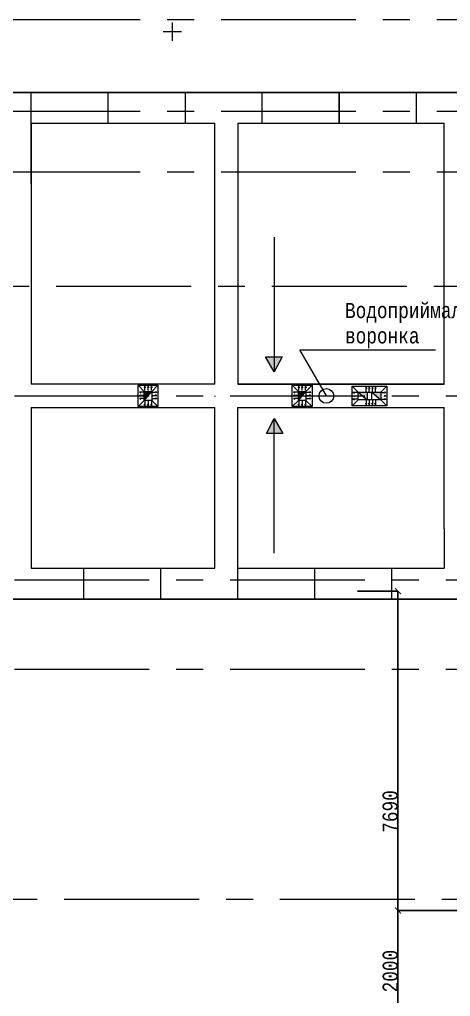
# Model space of a CAD drawing. Header units: millimetres. Extents: x -689206 to 4969298, y -1019800 to 703299.
# Drawn here: x 811638 to 818742, y -623815 to -607719 of the extents above; entities that cross this region are included whole.
import ezdxf

# ---------------------------------------------------------------- set-up
doc = ezdxf.new("R2010")
doc.units = ezdxf.units.MM
doc.linetypes.add('JIS_02_4.0', pattern=[5.5, 4, -1.5])
doc.linetypes.add('осеваяX2', pattern=[101.6, 63.5, -12.7, 12.7, -12.7])
doc.layers.add('кровля', color=211, linetype='Continuous')
doc.layers.add('четотам', color=7, linetype='Continuous')
for name, color, linetype, lineweight in [('несущие', 7, 'Continuous', 30), ('РАЗМЕРЫ', 7, 'Continuous', 9), ('сваи', 7, 'JIS_02_4.0', 30), ('стены', 7, 'Continuous', 20)]:
    doc.layers.add(name, color=color, linetype=linetype, lineweight=lineweight)
doc.styles.add('Аннотативный', font='isocteur.ttf', dxfattribs={"width": 0.7, "height": 250})
doc.dimstyles.new('Аннотативный', dxfattribs={"dimscale": 0, "dimtxt": 250, "dimasz": 100, "dimexe": 1.25, "dimexo": 0.625, "dimtad": 1, "dimdec": 0, "dimtxsty": 'Аннотативный', "dimblk": 'ARCHTICK', "dimcen": 2.5, "dimadec": 0, "dimazin": 0, "dimtfac": 1, "dimtdec": 0, "dimtmove": 0, "dimatfit": 3, "dimfxl": 1, "dimarcsym": 0})

# ---------------------------------------------------------------- blocks, each defined once
blk = doc.blocks.new('_ArchTick')
at = {"color": 0, "linetype": 'ByBlock', "const_width": 0.15}
blk.add_lwpolyline([(-0.5, -0.5), (0.5, 0.5)], dxfattribs=at)
blk = doc.blocks.new('*D4827')
at = {"layer": 'Defpoints', "color": 0, "linetype": 'ByBlock', "lineweight": 5, "transparency": 16777216}
for p in [(817207, -617138), (817207, -624397), (817876, -624397)]:
    blk.add_point(p, dxfattribs=at)
at = {"layer": 'РАЗМЕРЫ', "color": 0, "linetype": 'ByBlock', "lineweight": -2, "transparency": 16777216}
for p, q in [((817208, -617138), (817877, -617138)), ((817876, -617138), (817876, -624397)), ((817208, -624397), (817877, -624397))]:
    blk.add_line(p, q, dxfattribs=at)
at = {"layer": 'РАЗМЕРЫ', "color": 0, "linetype": 'ByBlock', "lineweight": -2, "transparency": 16777216, "xscale": 100, "yscale": 100, "zscale": 100}
for p, rotation in [((817876, -617138), 90), ((817876, -624397), 270)]:
    blk.add_blockref('_ArchTick', p, dxfattribs=dict(at, rotation=rotation))
at = {"layer": 'РАЗМЕРЫ', "color": 0, "linetype": 'ByBlock', "lineweight": 5, "transparency": 16777216, "insert": (817750, -620767), "char_height": 250, "attachment_point": 5, "rotation": 90, "style": 'Аннотативный'}
blk.add_mtext('7690', dxfattribs=at)
blk = doc.blocks.new('*D4830')
at = {"layer": 'Defpoints', "color": 0, "linetype": 'ByBlock', "lineweight": 5, "transparency": 16777216}
for p in [(818846, -622398), (817877, -624397), (818846, -624397)]:
    blk.add_point(p, dxfattribs=at)
at = {"layer": 'РАЗМЕРЫ', "color": 0, "linetype": 'ByBlock', "lineweight": -2, "transparency": 16777216}
for p, q in [((818845, -622398), (817876, -622398)), ((817877, -622398), (817877, -624397)), ((818845, -624397), (817876, -624397))]:
    blk.add_line(p, q, dxfattribs=at)
at = {"layer": 'РАЗМЕРЫ', "color": 0, "linetype": 'ByBlock', "lineweight": -2, "transparency": 16777216, "xscale": 100, "yscale": 100, "zscale": 100}
for p, rotation in [((817877, -622398), 90), ((817877, -624397), 270)]:
    blk.add_blockref('_ArchTick', p, dxfattribs=dict(at, rotation=rotation))
at = {"layer": 'РАЗМЕРЫ', "color": 0, "linetype": 'ByBlock', "lineweight": 5, "transparency": 16777216, "insert": (817751, -623397), "char_height": 250, "attachment_point": 5, "rotation": 90, "style": 'Аннотативный'}
blk.add_mtext('2000', dxfattribs=at)

msp = doc.modelspace()

# ---------------------------------------------------------------- hatches: boundary and pattern name
at = {"layer": 'кровля', "lineweight": 5, "true_color": 0x000000}
h = msp.add_hatch(color=18, dxfattribs=at)
h.dxf.hatch_style = 1
h.paths.add_polyline_path([(813613.3, -613860.8), (813636.9, -613869), (813636.9, -613860.8)])
h.paths.add_polyline_path([(813613.3, -613860.8), (813636.9, -613860.8), (813636.9, -613852.7)])
h = msp.add_hatch(color=18, dxfattribs=at)
h.dxf.hatch_style = 1
h.paths.add_polyline_path([(813701.9, -613785.1), (813710.1, -613785.1), (813701.9, -613761.5)])
h.paths.add_polyline_path([(813693.8, -613785.1), (813701.9, -613785.1), (813701.9, -613761.5)])
h = msp.add_hatch(color=18, dxfattribs=at)
h.dxf.hatch_style = 1
h.paths.add_polyline_path([(813757.2, -613785.1), (813765.4, -613785.1), (813757.2, -613761.5)])
h.paths.add_polyline_path([(813749.1, -613785.1), (813757.2, -613785.1), (813757.2, -613761.5)])
h = msp.add_hatch(color=18, dxfattribs=at)
h.dxf.hatch_style = 1
h.paths.add_polyline_path([(813812.5, -613761.5), (813804.4, -613785.1), (813812.5, -613785.1)])
h.paths.add_polyline_path([(813812.5, -613761.5), (813812.5, -613785.1), (813820.7, -613785.1)])
h = msp.add_hatch(color=18, dxfattribs=at)
h.dxf.hatch_style = 1
h.paths.add_polyline_path([(813877.6, -613860.8), (813877.6, -613869), (813901.2, -613860.8)])
h.paths.add_polyline_path([(813877.6, -613852.7), (813877.6, -613860.8), (813901.2, -613860.8)])
h = msp.add_hatch(color=18, dxfattribs=at)
h.dxf.hatch_style = 1
h.paths.add_polyline_path([(816153.3, -613860.8), (816176.9, -613869), (816176.9, -613860.8)])
h.paths.add_polyline_path([(816153.3, -613860.8), (816176.9, -613860.8), (816176.9, -613852.7)])
h = msp.add_hatch(color=18, dxfattribs=at)
h.dxf.hatch_style = 1
h.paths.add_polyline_path([(816241.9, -613785.1), (816250.1, -613785.1), (816241.9, -613761.5)])
h.paths.add_polyline_path([(816233.8, -613785.1), (816241.9, -613785.1), (816241.9, -613761.5)])
h = msp.add_hatch(color=18, dxfattribs=at)
h.dxf.hatch_style = 1
h.paths.add_polyline_path([(816297.2, -613785.1), (816305.4, -613785.1), (816297.2, -613761.5)])
h.paths.add_polyline_path([(816289.1, -613785.1), (816297.2, -613785.1), (816297.2, -613761.5)])
h = msp.add_hatch(color=18, dxfattribs=at)
h.dxf.hatch_style = 1
h.paths.add_polyline_path([(816352.5, -613761.5), (816344.4, -613785.1), (816352.5, -613785.1)])
h.paths.add_polyline_path([(816352.5, -613761.5), (816352.5, -613785.1), (816360.7, -613785.1)])
h = msp.add_hatch(color=18, dxfattribs=at)
h.dxf.hatch_style = 1
h.paths.add_polyline_path([(816417.6, -613860.8), (816417.6, -613869), (816441.2, -613860.8)])
h.paths.add_polyline_path([(816417.6, -613852.7), (816417.6, -613860.8), (816441.2, -613860.8)])
at = {"layer": 'кровля', "lineweight": 5}
h = msp.add_hatch(color=7, dxfattribs=at)
h.dxf.hatch_style = 1
h.paths.add_polyline_path([(817135.3, -613865), (817158.9, -613873.2), (817158.9, -613865)])
h.paths.add_polyline_path([(817135.3, -613865), (817158.9, -613865), (817158.9, -613856.9)])
h = msp.add_hatch(color=7, dxfattribs=at)
h.dxf.hatch_style = 1
h.paths.add_polyline_path([(817352.6, -613800), (817360.7, -613800), (817352.6, -613776.3)])
h.paths.add_polyline_path([(817344.4, -613800), (817352.6, -613800), (817352.6, -613776.3)])
h = msp.add_hatch(color=7, dxfattribs=at)
h.dxf.hatch_style = 1
h.paths.add_polyline_path([(817403.8, -613776.3), (817395.7, -613800), (817403.8, -613800)])
h.paths.add_polyline_path([(817403.8, -613776.3), (817403.8, -613800), (817412, -613800)])
h = msp.add_hatch(color=7, dxfattribs=at)
h.dxf.hatch_style = 1
h.paths.add_polyline_path([(817455.1, -613776.3), (817446.9, -613800), (817455.1, -613800)])
h.paths.add_polyline_path([(817455.1, -613776.3), (817455.1, -613800), (817463.2, -613800)])
h = msp.add_hatch(color=7, dxfattribs=at)
h.dxf.hatch_style = 1
h.paths.add_polyline_path([(817504.9, -613776.3), (817496.7, -613800), (817504.9, -613800)])
h.paths.add_polyline_path([(817504.9, -613776.3), (817504.9, -613800), (817513, -613800)])
h = msp.add_hatch(color=7, dxfattribs=at)
h.dxf.hatch_style = 1
h.paths.add_polyline_path([(817655.5, -613865), (817655.5, -613873.2), (817679.2, -613865)])
h.paths.add_polyline_path([(817655.5, -613856.9), (817655.5, -613865), (817679.2, -613865)])
at = {"layer": 'кровля', "lineweight": 5, "true_color": 0x000000}
h = msp.add_hatch(color=18, dxfattribs=at)
h.dxf.hatch_style = 1
h.paths.add_polyline_path([(813613.3, -613912.1), (813636.9, -613920.2), (813636.9, -613912.1)])
h.paths.add_polyline_path([(813613.3, -613912.1), (813636.9, -613912.1), (813636.9, -613904)])
h = msp.add_hatch(color=18, dxfattribs=at)
h.dxf.hatch_style = 1
h.paths.add_polyline_path([(813636.9, -613963.3), (813636.9, -613955.2), (813613.3, -613963.3)])
h.paths.add_polyline_path([(813636.9, -613971.5), (813636.9, -613963.3), (813613.3, -613963.3)])
h = msp.add_hatch(color=18, dxfattribs=at)
h.dxf.hatch_style = 1
h.paths.add_polyline_path([(813701.9, -614079.1), (813710.1, -614055.5), (813701.9, -614055.5)])
h.paths.add_polyline_path([(813701.9, -614079.1), (813701.9, -614055.5), (813693.8, -614055.5)])
h = msp.add_hatch(color=18, dxfattribs=at)
h.dxf.hatch_style = 1
h.paths.add_polyline_path([(813757.2, -614079.1), (813765.4, -614055.5), (813757.2, -614055.5)])
h.paths.add_polyline_path([(813757.2, -614079.1), (813757.2, -614055.5), (813749.1, -614055.5)])
h = msp.add_hatch(color=18, dxfattribs=at)
h.dxf.hatch_style = 1
h.paths.add_polyline_path([(813812.5, -614055.5), (813804.4, -614055.5), (813812.5, -614079.1)])
h.paths.add_polyline_path([(813820.7, -614055.5), (813812.5, -614055.5), (813812.5, -614079.1)])
h = msp.add_hatch(color=18, dxfattribs=at)
h.dxf.hatch_style = 1
h.paths.add_polyline_path([(813877.6, -613912.1), (813877.6, -613920.2), (813901.2, -613912.1)])
h.paths.add_polyline_path([(813877.6, -613904), (813877.6, -613912.1), (813901.2, -613912.1)])
h = msp.add_hatch(color=18, dxfattribs=at)
h.dxf.hatch_style = 1
h.paths.add_polyline_path([(813901.2, -613963.3), (813877.6, -613955.2), (813877.6, -613963.3)])
h.paths.add_polyline_path([(813901.2, -613963.3), (813877.6, -613963.3), (813877.6, -613971.5)])
h = msp.add_hatch(color=18, dxfattribs=at)
h.dxf.hatch_style = 1
h.paths.add_polyline_path([(816153.3, -613912.1), (816176.9, -613920.2), (816176.9, -613912.1)])
h.paths.add_polyline_path([(816153.3, -613912.1), (816176.9, -613912.1), (816176.9, -613904)])
h = msp.add_hatch(color=18, dxfattribs=at)
h.dxf.hatch_style = 1
h.paths.add_polyline_path([(816176.9, -613963.3), (816176.9, -613955.2), (816153.3, -613963.3)])
h.paths.add_polyline_path([(816176.9, -613971.5), (816176.9, -613963.3), (816153.3, -613963.3)])
h = msp.add_hatch(color=18, dxfattribs=at)
h.dxf.hatch_style = 1
h.paths.add_polyline_path([(816241.9, -614079.1), (816250.1, -614055.5), (816241.9, -614055.5)])
h.paths.add_polyline_path([(816241.9, -614079.1), (816241.9, -614055.5), (816233.8, -614055.5)])
h = msp.add_hatch(color=18, dxfattribs=at)
h.dxf.hatch_style = 1
h.paths.add_polyline_path([(816297.2, -614079.1), (816305.4, -614055.5), (816297.2, -614055.5)])
h.paths.add_polyline_path([(816297.2, -614079.1), (816297.2, -614055.5), (816289.1, -614055.5)])
h = msp.add_hatch(color=18, dxfattribs=at)
h.dxf.hatch_style = 1
h.paths.add_polyline_path([(816352.5, -614055.5), (816344.4, -614055.5), (816352.5, -614079.1)])
h.paths.add_polyline_path([(816360.7, -614055.5), (816352.5, -614055.5), (816352.5, -614079.1)])
h = msp.add_hatch(color=18, dxfattribs=at)
h.dxf.hatch_style = 1
h.paths.add_polyline_path([(816417.6, -613912.1), (816417.6, -613920.2), (816441.2, -613912.1)])
h.paths.add_polyline_path([(816417.6, -613904), (816417.6, -613912.1), (816441.2, -613912.1)])
h = msp.add_hatch(color=18, dxfattribs=at)
h.dxf.hatch_style = 1
h.paths.add_polyline_path([(816441.2, -613963.3), (816417.6, -613955.2), (816417.6, -613963.3)])
h.paths.add_polyline_path([(816441.2, -613963.3), (816417.6, -613963.3), (816417.6, -613971.5)])
at = {"layer": 'кровля', "lineweight": 5}
h = msp.add_hatch(color=7, dxfattribs=at)
h.dxf.hatch_style = 1
h.paths.add_polyline_path([(817135.3, -613920.3), (817158.9, -613928.4), (817158.9, -613920.3)])
h.paths.add_polyline_path([(817135.3, -613920.3), (817158.9, -613920.3), (817158.9, -613912.2)])
h = msp.add_hatch(color=7, dxfattribs=at)
h.dxf.hatch_style = 1
h.paths.add_polyline_path([(817158.9, -613975.6), (817158.9, -613967.4), (817135.3, -613975.6)])
h.paths.add_polyline_path([(817158.9, -613983.7), (817158.9, -613975.6), (817135.3, -613975.6)])
h = msp.add_hatch(color=7, dxfattribs=at)
h.dxf.hatch_style = 1
h.paths.add_polyline_path([(817352.6, -614064.3), (817360.7, -614040.6), (817352.6, -614040.6)])
h.paths.add_polyline_path([(817352.6, -614064.3), (817352.6, -614040.6), (817344.4, -614040.6)])
h = msp.add_hatch(color=7, dxfattribs=at)
h.dxf.hatch_style = 1
h.paths.add_polyline_path([(817403.8, -614040.6), (817395.7, -614040.6), (817403.8, -614064.3)])
h.paths.add_polyline_path([(817412, -614040.6), (817403.8, -614040.6), (817403.8, -614064.3)])
h = msp.add_hatch(color=7, dxfattribs=at)
h.dxf.hatch_style = 1
h.paths.add_polyline_path([(817455.1, -614040.6), (817446.9, -614040.6), (817455.1, -614064.3)])
h.paths.add_polyline_path([(817463.2, -614040.6), (817455.1, -614040.6), (817455.1, -614064.3)])
h = msp.add_hatch(color=7, dxfattribs=at)
h.dxf.hatch_style = 1
h.paths.add_polyline_path([(817504.9, -614040.6), (817496.7, -614040.6), (817504.9, -614064.3)])
h.paths.add_polyline_path([(817513, -614040.6), (817504.9, -614040.6), (817504.9, -614064.3)])
h = msp.add_hatch(color=7, dxfattribs=at)
h.dxf.hatch_style = 1
h.paths.add_polyline_path([(817655.5, -613920.3), (817655.5, -613928.4), (817679.2, -613920.3)])
h.paths.add_polyline_path([(817655.5, -613912.2), (817655.5, -613920.3), (817679.2, -613920.3)])
h = msp.add_hatch(color=7, dxfattribs=at)
h.dxf.hatch_style = 1
h.paths.add_polyline_path([(817679.2, -613975.6), (817655.5, -613967.4), (817655.5, -613975.6)])
h.paths.add_polyline_path([(817679.2, -613975.6), (817655.5, -613975.6), (817655.5, -613983.7)])
at = {"layer": 'РАЗМЕРЫ', "lineweight": 5, "ltscale": 150}
h = msp.add_hatch(color=256, dxfattribs=at)
h.dxf.hatch_style = 1
h.paths.add_polyline_path([(813819.7, -613845.3), (813694.7, -613845.3), (813694.7, -613995.3)])
h = msp.add_hatch(color=256, dxfattribs=at)
h.dxf.hatch_style = 1
h.paths.add_polyline_path([(816359.7, -613845.3), (816234.7, -613845.3), (816234.7, -613995.3)])
h = msp.add_hatch(color=256, dxfattribs=at)
h.dxf.hatch_style = 1
h.paths.add_polyline_path([(817594.1, -613982.8), (817594.1, -613857.8), (817444.1, -613857.8)])
h.paths.add_polyline_path([(817370.4, -613982.8), (817370.4, -613857.8), (817220.4, -613857.8)])
at = {"layer": 'сваи', "linetype": 'ByBlock', "lineweight": 20, "ltscale": 35}
h = msp.add_hatch(color=256, dxfattribs=at)
h.dxf.hatch_style = 1
h.paths.add_polyline_path([(825850.8, -610192.2), (825773.2, -610255.6), (825957.2, -610322.5)])
h.paths.add_polyline_path([(825926, -610130.8), (825850.8, -610192.2), (825957.2, -610322.5)])
h.paths.add_polyline_path([(826588.2, -610993.5), (826588.2, -611187.8), (826672.3, -611139.2)])
h.paths.add_polyline_path([(826759, -611089.1), (826588.2, -610993.5), (826672.3, -611139.2)])
h.paths.add_polyline_path([(819607.2, -614292.5), (819607.2, -614541.5), (819751, -614541.5)])
h.paths.add_polyline_path([(819607.2, -614292.5), (819477.2, -614541.5), (819607.2, -614541.5)])
h.paths.add_polyline_path([(819607.2, -613323.6), (819463.5, -613323.6), (819607.2, -613572.5)])
h.paths.add_polyline_path([(819737.2, -613323.6), (819607.2, -613323.6), (819607.2, -613572.5)])
h.paths.add_polyline_path([(815967.2, -613273.6), (815837.2, -613273.6), (815837.2, -613522.5)])
h.paths.add_polyline_path([(815837.2, -613273.6), (815693.5, -613273.6), (815837.2, -613522.5)])
h.paths.add_polyline_path([(815837.2, -614292.5), (815707.2, -614541.5), (815837.2, -614541.5)])
h.paths.add_polyline_path([(815837.2, -614292.5), (815837.2, -614541.5), (815981, -614541.5)])
h.paths.add_polyline_path([(810677.2, -614292.5), (810677.2, -614541.5), (810821, -614541.5)])
h.paths.add_polyline_path([(810677.2, -614292.5), (810547.2, -614541.5), (810677.2, -614541.5)])
h.paths.add_polyline_path([(810687.2, -613323.6), (810543.5, -613323.6), (810687.2, -613572.5)])
h.paths.add_polyline_path([(810817.2, -613323.6), (810687.2, -613323.6), (810687.2, -613572.5)])
h.paths.add_polyline_path([(803967.6, -610846.5), (803787.5, -610923.4), (803868.4, -610982.5)])
h.paths.add_polyline_path([(803967.6, -610846.5), (803868.4, -610982.5), (803946.9, -611039.7)])
h.paths.add_polyline_path([(804588.6, -610069), (804557.3, -610260.8), (804663.8, -610130.4)])
h.paths.add_polyline_path([(804663.8, -610130.4), (804557.3, -610260.8), (804741.3, -610193.8)])

# ---------------------------------------------------------------- linework, layer by layer
at = {"layer": 'кровля', "color": 18, "lineweight": 5, "true_color": 0x000000}
for p, q in [((813694.7, -613845.3), (813594.7, -613745.3)), ((813613.3, -613860.8), (813636.9, -613852.7)), ((813683.3, -613860.8), (813613.3, -613860.8)), ((813613.3, -613860.8), (813636.9, -613869)), ((813636.9, -613852.7), (813636.9, -613860.8)), ((813636.9, -613869), (813636.9, -613860.8)), ((813701.9, -613761.5), (813693.8, -613785.1)), ((813693.8, -613785.1), (813701.9, -613785.1)), ((813701.9, -613831.5), (813701.9, -613761.5)), ((813701.9, -613761.5), (813710.1, -613785.1)), ((813710.1, -613785.1), (813701.9, -613785.1)), ((813757.2, -613761.5), (813749.1, -613785.1)), ((813749.1, -613785.1), (813757.2, -613785.1)), ((813757.2, -613831.5), (813757.2, -613761.5)), ((813757.2, -613761.5), (813765.4, -613785.1)), ((813765.4, -613785.1), (813757.2, -613785.1)), ((813812.5, -613761.5), (813804.4, -613785.1)), ((813804.4, -613785.1), (813812.5, -613785.1)), ((813812.5, -613831.5), (813812.5, -613761.5)), ((813812.5, -613761.5), (813820.7, -613785.1)), ((813820.7, -613785.1), (813812.5, -613785.1)), ((813819.7, -613845.3), (813919.7, -613745.3)), ((813831.2, -613860.8), (813901.2, -613860.8)), ((813901.2, -613860.8), (813877.6, -613852.7)), ((813877.6, -613852.7), (813877.6, -613860.8)), ((813901.2, -613860.8), (813877.6, -613869)), ((813877.6, -613869), (813877.6, -613860.8)), ((816234.7, -613845.3), (816134.7, -613745.3)), ((816153.3, -613860.8), (816176.9, -613852.7)), ((816223.3, -613860.8), (816153.3, -613860.8)), ((816153.3, -613860.8), (816176.9, -613869)), ((816176.9, -613852.7), (816176.9, -613860.8)), ((816176.9, -613869), (816176.9, -613860.8)), ((816241.9, -613761.5), (816233.8, -613785.1)), ((816233.8, -613785.1), (816241.9, -613785.1)), ((816241.9, -613831.5), (816241.9, -613761.5)), ((816241.9, -613761.5), (816250.1, -613785.1)), ((816250.1, -613785.1), (816241.9, -613785.1)), ((816297.2, -613761.5), (816289.1, -613785.1)), ((816289.1, -613785.1), (816297.2, -613785.1)), ((816297.2, -613831.5), (816297.2, -613761.5)), ((816297.2, -613761.5), (816305.4, -613785.1)), ((816305.4, -613785.1), (816297.2, -613785.1)), ((816352.5, -613761.5), (816344.4, -613785.1)), ((816344.4, -613785.1), (816352.5, -613785.1)), ((816352.5, -613831.5), (816352.5, -613761.5)), ((816352.5, -613761.5), (816360.7, -613785.1)), ((816360.7, -613785.1), (816352.5, -613785.1)), ((816359.7, -613845.3), (816459.7, -613745.3)), ((816371.2, -613860.8), (816441.2, -613860.8)), ((816441.2, -613860.8), (816417.6, -613852.7)), ((816417.6, -613852.7), (816417.6, -613860.8)), ((816441.2, -613860.8), (816417.6, -613869)), ((816417.6, -613869), (816417.6, -613860.8)), ((813694.7, -613995.3), (813594.7, -614095.3)), ((813613.3, -613912.1), (813636.9, -613904)), ((813683.3, -613912.1), (813613.3, -613912.1)), ((813613.3, -613912.1), (813636.9, -613920.2)), ((813613.3, -613963.3), (813636.9, -613955.2)), ((813683.3, -613963.3), (813613.3, -613963.3)), ((813613.3, -613963.3), (813636.9, -613971.5)), ((813636.9, -613904), (813636.9, -613912.1)), ((813636.9, -613920.2), (813636.9, -613912.1)), ((813636.9, -613955.2), (813636.9, -613963.3)), ((813636.9, -613971.5), (813636.9, -613963.3)), ((813701.9, -614079.1), (813693.8, -614055.5)), ((813693.8, -614055.5), (813701.9, -614055.5)), ((813701.9, -614009.1), (813701.9, -614079.1)), ((813701.9, -614079.1), (813710.1, -614055.5)), ((813710.1, -614055.5), (813701.9, -614055.5)), ((813757.2, -614079.1), (813749.1, -614055.5)), ((813749.1, -614055.5), (813757.2, -614055.5)), ((813757.2, -614009.1), (813757.2, -614079.1)), ((813757.2, -614079.1), (813765.4, -614055.5)), ((813765.4, -614055.5), (813757.2, -614055.5)), ((813812.5, -614079.1), (813804.4, -614055.5)), ((813804.4, -614055.5), (813812.5, -614055.5)), ((813812.5, -614009.1), (813812.5, -614079.1)), ((813812.5, -614079.1), (813820.7, -614055.5)), ((813820.7, -614055.5), (813812.5, -614055.5)), ((813819.7, -613995.3), (813919.7, -614095.3)), ((813831.2, -613912.1), (813901.2, -613912.1)), ((813831.2, -613963.3), (813901.2, -613963.3)), ((813901.2, -613912.1), (813877.6, -613904)), ((813877.6, -613904), (813877.6, -613912.1)), ((813901.2, -613912.1), (813877.6, -613920.2)), ((813877.6, -613920.2), (813877.6, -613912.1)), ((813901.2, -613963.3), (813877.6, -613955.2)), ((813877.6, -613955.2), (813877.6, -613963.3)), ((813901.2, -613963.3), (813877.6, -613971.5)), ((813877.6, -613971.5), (813877.6, -613963.3)), ((816234.7, -613995.3), (816134.7, -614095.3)), ((816153.3, -613912.1), (816176.9, -613904)), ((816223.3, -613912.1), (816153.3, -613912.1)), ((816153.3, -613912.1), (816176.9, -613920.2)), ((816153.3, -613963.3), (816176.9, -613955.2)), ((816223.3, -613963.3), (816153.3, -613963.3)), ((816153.3, -613963.3), (816176.9, -613971.5)), ((816176.9, -613904), (816176.9, -613912.1)), ((816176.9, -613920.2), (816176.9, -613912.1)), ((816176.9, -613955.2), (816176.9, -613963.3)), ((816176.9, -613971.5), (816176.9, -613963.3)), ((816241.9, -614079.1), (816233.8, -614055.5)), ((816233.8, -614055.5), (816241.9, -614055.5)), ((816241.9, -614009.1), (816241.9, -614079.1)), ((816241.9, -614079.1), (816250.1, -614055.5)), ((816250.1, -614055.5), (816241.9, -614055.5)), ((816297.2, -614079.1), (816289.1, -614055.5)), ((816289.1, -614055.5), (816297.2, -614055.5)), ((816297.2, -614009.1), (816297.2, -614079.1)), ((816297.2, -614079.1), (816305.4, -614055.5)), ((816305.4, -614055.5), (816297.2, -614055.5)), ((816352.5, -614079.1), (816344.4, -614055.5)), ((816344.4, -614055.5), (816352.5, -614055.5)), ((816352.5, -614009.1), (816352.5, -614079.1)), ((816352.5, -614079.1), (816360.7, -614055.5)), ((816360.7, -614055.5), (816352.5, -614055.5)), ((816359.7, -613995.3), (816459.7, -614095.3)), ((816371.2, -613912.1), (816441.2, -613912.1)), ((816371.2, -613963.3), (816441.2, -613963.3)), ((816441.2, -613912.1), (816417.6, -613904)), ((816417.6, -613904), (816417.6, -613912.1)), ((816441.2, -613912.1), (816417.6, -613920.2)), ((816417.6, -613920.2), (816417.6, -613912.1)), ((816441.2, -613963.3), (816417.6, -613955.2)), ((816417.6, -613955.2), (816417.6, -613963.3)), ((816441.2, -613963.3), (816417.6, -613971.5)), ((816417.6, -613971.5), (816417.6, -613963.3))]:
    msp.add_line(p, q, dxfattribs=at)
at = {"layer": 'кровля', "color": 7, "lineweight": 5}
for p, q in [((817220.4, -613857.8), (817120.4, -613757.8)), ((817135.3, -613865), (817158.9, -613856.9)), ((817205.3, -613865), (817135.3, -613865)), ((817135.3, -613865), (817158.9, -613873.2)), ((817158.9, -613856.9), (817158.9, -613865)), ((817158.9, -613873.2), (817158.9, -613865)), ((817352.6, -613776.3), (817344.4, -613800)), ((817344.4, -613800), (817352.6, -613800)), ((817352.6, -613846.3), (817352.6, -613776.3)), ((817352.6, -613776.3), (817360.7, -613800)), ((817360.7, -613800), (817352.6, -613800)), ((817403.8, -613776.3), (817395.7, -613800)), ((817395.7, -613800), (817403.8, -613800)), ((817403.8, -613846.3), (817403.8, -613776.3)), ((817403.8, -613776.3), (817412, -613800)), ((817412, -613800), (817403.8, -613800)), ((817455.1, -613776.3), (817446.9, -613800)), ((817446.9, -613800), (817455.1, -613800)), ((817455.1, -613846.3), (817455.1, -613776.3)), ((817455.1, -613776.3), (817463.2, -613800)), ((817463.2, -613800), (817455.1, -613800)), ((817504.9, -613776.3), (817496.7, -613800)), ((817496.7, -613800), (817504.9, -613800)), ((817504.9, -613846.3), (817504.9, -613776.3)), ((817504.9, -613776.3), (817513, -613800)), ((817513, -613800), (817504.9, -613800)), ((817594.1, -613857.8), (817694.1, -613757.8)), ((817609.2, -613865), (817679.2, -613865)), ((817679.2, -613865), (817655.5, -613856.9)), ((817655.5, -613856.9), (817655.5, -613865)), ((817679.2, -613865), (817655.5, -613873.2)), ((817655.5, -613873.2), (817655.5, -613865)), ((817220.4, -613982.8), (817120.4, -614082.8)), ((817135.3, -613920.3), (817158.9, -613912.2)), ((817135.3, -613975.6), (817158.9, -613967.4)), ((817205.3, -613975.6), (817135.3, -613975.6)), ((817135.3, -613975.6), (817158.9, -613983.7)), ((817158.9, -613912.2), (817158.9, -613920.3)), ((817158.9, -613967.4), (817158.9, -613975.6)), ((817158.9, -613983.7), (817158.9, -613975.6)), ((817352.6, -614064.3), (817344.4, -614040.6)), ((817344.4, -614040.6), (817352.6, -614040.6)), ((817352.6, -613994.3), (817352.6, -614064.3)), ((817352.6, -614064.3), (817360.7, -614040.6)), ((817360.7, -614040.6), (817352.6, -614040.6)), ((817403.8, -614064.3), (817395.7, -614040.6)), ((817395.7, -614040.6), (817403.8, -614040.6)), ((817403.8, -613994.3), (817403.8, -614064.3)), ((817403.8, -614064.3), (817412, -614040.6)), ((817412, -614040.6), (817403.8, -614040.6)), ((817455.1, -614064.3), (817446.9, -614040.6)), ((817446.9, -614040.6), (817455.1, -614040.6)), ((817455.1, -613994.3), (817455.1, -614064.3)), ((817455.1, -614064.3), (817463.2, -614040.6)), ((817463.2, -614040.6), (817455.1, -614040.6)), ((817504.9, -614064.3), (817496.7, -614040.6)), ((817496.7, -614040.6), (817504.9, -614040.6)), ((817504.9, -613994.3), (817504.9, -614064.3)), ((817504.9, -614064.3), (817513, -614040.6)), ((817513, -614040.6), (817504.9, -614040.6)), ((817594.1, -613982.8), (817694.1, -614082.8)), ((817609.2, -613975.6), (817679.2, -613975.6)), ((817679.2, -613920.3), (817655.5, -613912.2)), ((817655.5, -613912.2), (817655.5, -613920.3)), ((817679.2, -613975.6), (817655.5, -613967.4)), ((817655.5, -613967.4), (817655.5, -613975.6)), ((817679.2, -613975.6), (817655.5, -613983.7)), ((817655.5, -613983.7), (817655.5, -613975.6))]:
    msp.add_line(p, q, dxfattribs=at)
at = {"layer": 'кровля', "color": 7, "lineweight": 15}
for p, q in [((817135.3, -613920.3), (817158.9, -613928.4)), ((817158.9, -613928.4), (817158.9, -613920.3)), ((817679.2, -613920.3), (817655.5, -613928.4)), ((817655.5, -613928.4), (817655.5, -613920.3))]:
    msp.add_line(p, q, dxfattribs=at)
at = {"layer": 'кровля', "color": 18, "lineweight": 5, "true_color": 0x000000}
for points in [[(813594.7, -613745.3), (813919.7, -613745.3), (813919.7, -614095.3), (813594.7, -614095.3)], [(813694.7, -613845.3), (813819.7, -613845.3), (813819.7, -613995.3), (813694.7, -613995.3)], [(816134.7, -613745.3), (816459.7, -613745.3), (816459.7, -614095.3), (816134.7, -614095.3)], [(816234.7, -613845.3), (816359.7, -613845.3), (816359.7, -613995.3), (816234.7, -613995.3)]]:
    msp.add_lwpolyline(points, close=True, dxfattribs=at)
at = {"layer": 'кровля', "color": 7, "lineweight": 5}
for points in [[(817694.1, -613757.8), (817694.1, -614082.8), (817120.4, -614082.8), (817120.4, -613757.8)], [(817594.1, -613857.8), (817594.1, -613982.8), (817220.4, -613982.8), (817220.4, -613857.8)]]:
    msp.add_lwpolyline(points, close=True, dxfattribs=at)
at = {"layer": 'несущие', "lineweight": 13}
for p, q in [((818638.3, -616108.3), (818638.3, -616757.7)), ((811828.3, -616757.7), (814858.3, -616757.7)), ((815233.3, -616757.7), (818638.3, -616757.7))]:
    msp.add_line(p, q, dxfattribs=at)
at = {"layer": 'несущие', "color": 0}
msp.add_line((823676.9, -617267.7), (806791.2, -617267.7), dxfattribs=at)
at = {"layer": 'РАЗМЕРЫ', "linetype": 'осеваяX2', "lineweight": 5, "ltscale": 35}
for p, q in [((782955.6, -607718.8), (850158.3, -607720)), ((850025.6, -612118.3), (782955.6, -612118.3)), ((850158.3, -622218.3), (783105.6, -622218.3))]:
    msp.add_line(p, q, dxfattribs=at)
at = {"layer": 'РАЗМЕРЫ', "linetype": 'ByBlock', "lineweight": 20, "ltscale": 35}
for p, q in [((811828.3, -609158.3), (811828.3, -608918.3)), ((811828.3, -610428.3), (811828.3, -609158.3))]:
    msp.add_line(p, q, dxfattribs=at)
at = {"layer": 'РАЗМЕРЫ', "linetype": 'ByBlock', "lineweight": 9, "ltscale": 35}
for p, q in [((813098.3, -609428.3), (813098.3, -608918.3)), ((814368.3, -608918.3), (814368.3, -609428.3)), ((815638.3, -609428.3), (815638.3, -608918.3)), ((816908.3, -608918.3), (816908.3, -609428.3)), ((816908.3, -609428.3), (816908.3, -608918.3)), ((818178.3, -608918.3), (818178.3, -609428.3))]:
    msp.add_line(p, q, dxfattribs=at)
at = {"layer": 'РАЗМЕРЫ', "lineweight": 9, "ltscale": 150}
for p, q in [((816697.2, -613920.3), (816259, -613161.3)), ((816259, -613161.3), (818496.2, -613161.3))]:
    msp.add_line(p, q, dxfattribs=at)
at = {"layer": 'РАЗМЕРЫ', "linetype": 'ByBlock', "lineweight": 5, "ltscale": 35}
for p, q in [((812697.8, -617267.7), (812697.8, -616757.8)), ((812697.8, -617267.7), (812697.8, -616757.8)), ((813967.8, -617267.7), (813967.8, -616757.8)), ((813967.8, -617267.7), (813967.8, -616757.8)), ((815237.8, -617267.7), (815237.8, -616757.8)), ((815237.8, -617267.7), (815237.8, -616757.8)), ((816507.8, -617267.7), (816507.8, -616757.8)), ((816507.8, -617267.7), (816507.8, -616757.8)), ((817777.8, -617267.7), (817777.8, -616757.8)), ((817777.8, -617267.7), (817777.8, -616757.8))]:
    msp.add_line(p, q, dxfattribs=at)
at = {"layer": 'РАЗМЕРЫ', "lineweight": 9, "ltscale": 150}
msp.add_circle((816697.2, -613920.3), 122, dxfattribs=at)
at = {"layer": 'сваи', "lineweight": 9, "ltscale": 15000}
for p, q in [((815837.2, -611302.5), (815837.2, -613522.5)), ((815837.2, -616512.5), (815837.2, -614292.5))]:
    msp.add_line(p, q, dxfattribs=at)
at = {"layer": 'сваи', "lineweight": 20, "ltscale": 15000}
for p, q in [((815837.2, -613522.5), (815693.5, -613273.6)), ((815693.5, -613273.6), (815967.2, -613273.6)), ((815967.2, -613273.6), (815837.2, -613522.5)), ((815707.2, -614541.5), (815837.2, -614292.5)), ((815837.2, -614292.5), (815981, -614541.5)), ((815981, -614541.5), (815707.2, -614541.5))]:
    msp.add_line(p, q, dxfattribs=at)
at = {"layer": 'стены'}
for p, q in [((814158.3, -608068.3), (814158.3, -607768.3)), ((814008.3, -607918.3), (814308.3, -607918.3)), ((814858.3, -613920.3), (814858.3, -613928.3))]:
    msp.add_line(p, q, dxfattribs=at)
at = {"layer": 'стены', "lineweight": 30}
msp.add_line((811318.3, -608918.3), (819148.3, -608918.3), dxfattribs=at)
at = {"layer": 'стены', "linetype": 'осеваяX2', "lineweight": 5, "ltscale": 35}
for p, q in [((782955.6, -609228.3), (850158.3, -609228.3)), ((782955.6, -610228.3), (850158.3, -610228.3)), ((783105.6, -613920.3), (850158.3, -613920.3)), ((783105.6, -616947.7), (850158.3, -616947.7)), ((783105.6, -618420.3), (850158.3, -618420.3))]:
    msp.add_line(p, q, dxfattribs=at)
at = {"layer": 'стены', "lineweight": 13}
for p, q in [((811828.3, -609428.3), (811828.3, -613728.3)), ((814858.3, -613728.3), (814858.3, -609428.3)), ((815238.3, -609428.3), (815238.3, -613728.3)), ((818638.3, -613728.3), (818638.3, -609428.3)), ((814858.3, -613728.3), (811828.3, -613728.3)), ((815238.3, -613728.3), (818638.3, -613728.3)), ((811828.3, -614108.3), (811828.3, -616757.7)), ((811828.3, -614108.3), (814858.3, -614108.3)), ((814858.3, -616757.7), (814858.3, -614108.3)), ((815233.3, -614108.3), (818638.3, -614108.3)), ((815233.3, -614108.3), (815233.3, -616757.7)), ((818638.3, -616108.3), (818638.3, -614108.3))]:
    msp.add_line(p, q, dxfattribs=at)
at = {"layer": 'стены', "lineweight": 20}
for p, q in [((811828.3, -609428.3), (814858.3, -609428.3)), ((815238.3, -609428.3), (818638.3, -609428.3)), ((818638.3, -613728.3), (815238.3, -613728.3))]:
    msp.add_line(p, q, dxfattribs=at)
at = {"layer": 'четотам', "color": 18, "lineweight": 5, "true_color": 0x000000}
for points in [[(813694.7, -613995.3), (813694.7, -613845.3), (813819.7, -613845.3), (813819.7, -613995.3), (813694.7, -613995.3), (813819.7, -613845.3)], [(813694.7, -613995.3), (813694.7, -613845.3), (813819.7, -613845.3), (813819.7, -613995.3), (813694.7, -613995.3), (813819.7, -613845.3)], [(816234.7, -613995.3), (816234.7, -613845.3), (816359.7, -613845.3), (816359.7, -613995.3), (816234.7, -613995.3), (816359.7, -613845.3)], [(816234.7, -613995.3), (816234.7, -613845.3), (816359.7, -613845.3), (816359.7, -613995.3), (816234.7, -613995.3), (816359.7, -613845.3)]]:
    msp.add_lwpolyline(points, dxfattribs=at)
at = {"layer": 'четотам', "color": 7, "lineweight": 5}
for points in [[(817220.4, -613857.8), (817370.4, -613857.8), (817370.4, -613982.8), (817220.4, -613982.8), (817220.4, -613857.8), (817370.4, -613982.8)], [(817444.1, -613857.8), (817594.1, -613857.8), (817594.1, -613982.8), (817444.1, -613982.8), (817444.1, -613857.8), (817594.1, -613982.8)]]:
    msp.add_lwpolyline(points, dxfattribs=at)

# ---------------------------------------------------------------- texts
at = {"layer": 'РАЗМЕРЫ', "lineweight": 13, "ltscale": 150, "insert": (817004.1, -612388.4), "char_height": 250, "width": 850, "attachment_point": 1, "style": 'Аннотативный'}
msp.add_mtext('Водоприймальна воронка', dxfattribs=at)

# ---------------------------------------------------------------- dimensions: what is measured, and where the dimension line sits
at = {"layer": 'РАЗМЕРЫ', "linetype": 'ByBlock', "lineweight": 5}
for base, p1, p2, text, picture, middle in [((817875.5, -624396.8), (817207.4, -617137.7), (817207.4, -624396.8), '7690', '*D4827', (817749.9, -620767.3)), ((817876.8, -624396.8), (818845.9, -622398), (818845.9, -624396.8), '2000', '*D4830', (817751.1, -623397.4))]:
    dim = msp.add_linear_dim(base=base, p1=p1, p2=p2, angle=90, text=text, dimstyle='Аннотативный', dxfattribs=at)
    dim.commit()
    dim.dimension.update_dxf_attribs({"geometry": picture, "text_midpoint": middle})

doc.saveas('drawing.dxf')
